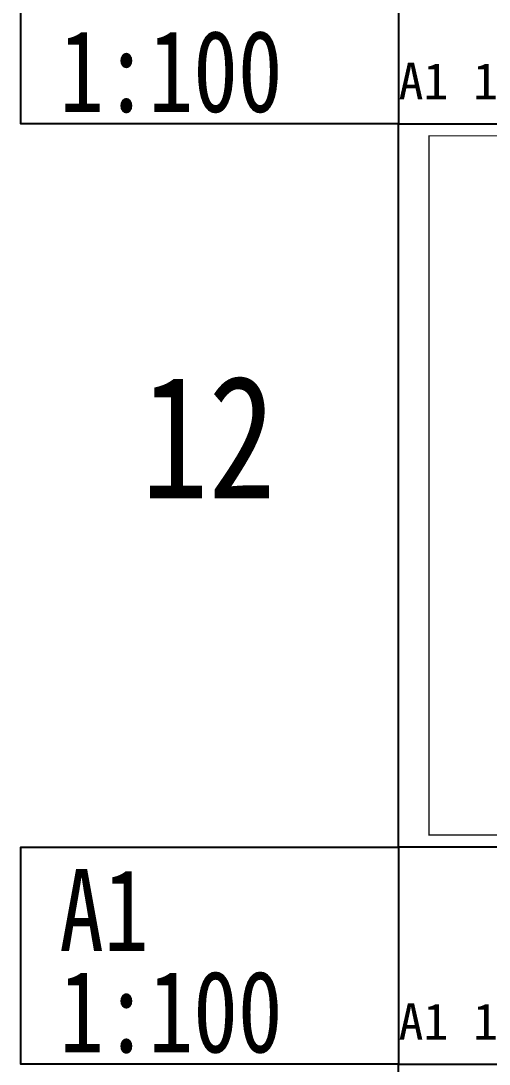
# Model space of a CAD drawing. Extents: x 27938 to 1507990, y 110129 to 923079.
# Drawn here: x 782614 to 821049, y 238607 to 324258 of the extents above; entities that cross this region are included whole.
import ezdxf

# ---------------------------------------------------------------- set-up
doc = ezdxf.new("R2010")
doc.units = 0
doc.header["$LTSCALE"] = 1000
doc.header["$MEASUREMENT"] = 0
doc.layers.add('text', color=7, linetype='Continuous')
doc.layers.add('图框', color=140, linetype='Continuous')
doc.layers.add('yichutu', color=7, linetype='Continuous', true_color=0xffffff, plot=False)
doc.styles.add('_TCH_LABEL', font='simhei.ttf')
doc.styles.add('黑体', font='simhei.ttf')

# ---------------------------------------------------------------- blocks, each defined once
blk = doc.blocks.new('TK')
at = {"layer": '图框'}
blk.add_lwpolyline([(465375, 548714), (549475, 548714), (549475, 489314), (465375, 489314)], close=True, dxfattribs=at)
blk.add_lwpolyline([(465375, 548714), (549475, 548714), (549475, 489314), (465375, 489314)], close=True, dxfattribs=at)
at = {"layer": '图框', "const_width": 100}
blk.add_lwpolyline([(548475, 490314), (548475, 547714), (467875, 547714), (467875, 490314)], close=True, dxfattribs=at)
blk = doc.blocks.new('yct-841-594-84100-59399.9999999999-100-1000.0')
at = {"layer": 'yichutu', "color": 7, "true_color": 0xffffff}
blk.add_lwpolyline([(0, 0), (0, 59400), (84100, 59400), (84100, 0)], close=True, dxfattribs=at)
at = {"layer": 'yichutu', "color": 7, "true_color": 0xffffff, "style": '_TCH_LABEL'}
blk.add_text('A1 1:100', height=3000, dxfattribs=at).set_placement((0, 61400))

msp = doc.modelspace()

# ---------------------------------------------------------------- linework, layer by layer
at = {"layer": 'text', "color": 2}
for points in [[(813614.1, 315815.2), (782614.1, 315815.2), (782614.1, 333623.5), (813614.1, 333623.5)], [(813614.1, 238606.8), (782614.1, 238606.8), (782614.1, 256415.2), (813614.1, 256415.2)]]:
    msp.add_lwpolyline(points, close=True, dxfattribs=at)

# ---------------------------------------------------------------- block references
msp.add_blockref('TK', (348239.1, -232898.5))
at = {"layer": 'yichutu'}
for p in [(813614.1, 256415.2), (813614.1, 179206.8)]:
    msp.add_blockref('yct-841-594-84100-59399.9999999999-100-1000.0', p, dxfattribs=at)

# ---------------------------------------------------------------- texts
at = {"layer": 'text', "color": 2, "style": '黑体', "width": 0.8}
for s, p in [('1:100', (785777.3, 316771.8)), ('A1', (785767.4, 247889.6)), ('1:100', (785777.3, 239563.5))]:
    msp.add_text(s, height=6729.45, dxfattribs=at).set_placement(p)
at = {"layer": 'text', "color": 1, "style": '黑体', "width": 0.8}
msp.add_text('12', height=10094.18, dxfattribs=at).set_placement((792512.3, 285062.1))

doc.saveas('drawing.dxf')
